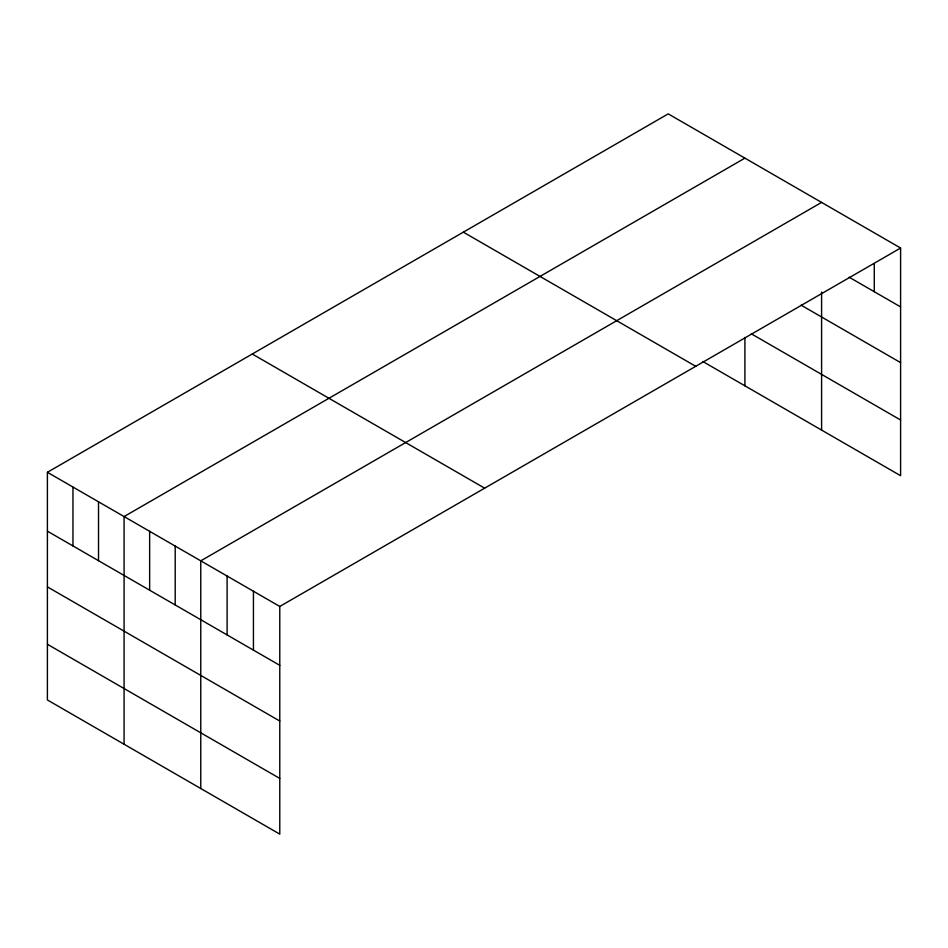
<?xml version="1.0" encoding="UTF-8"?>
<svg xmlns="http://www.w3.org/2000/svg" width="948" height="948" viewBox="0 0 948 948"><rect width="100%" height="100%" fill="white"/><g stroke="black" fill="none" stroke-linecap="round" stroke-linejoin="round"><path stroke-width="1.42" d="M900.6 248.032L279.779 606.459L279.779 834.133L47.4 699.968L47.4 472.294L668.221 113.867L900.6 248.032L900.6 475.706L702.729 361.461M744.903 158.138L124.081 516.565L124.081 744.239M821.596 202.41L200.763 560.849L200.763 788.523M849.183 277.219L900.6 306.903M801.143 305.185L900.6 362.61M751.302 333.803L900.6 420M463.347 232.153L695.725 366.307M252.275 354.019L484.653 488.173M47.4 472.294L279.779 606.459M47.4 531.176L279.779 665.342M47.4 586.883L279.779 721.037M47.4 644.273L279.779 778.427M874.269 263.734L874.269 291.7M821.596 292.079L821.596 430.084M744.903 337.441L744.903 385.812M253.436 591.256L253.436 650.138M227.105 576.052L227.105 634.935M175.202 546.084L175.202 604.966M149.642 531.33L149.642 590.213M98.521 501.812L98.521 560.695M72.96 487.059L72.96 545.941"/></g></svg>
